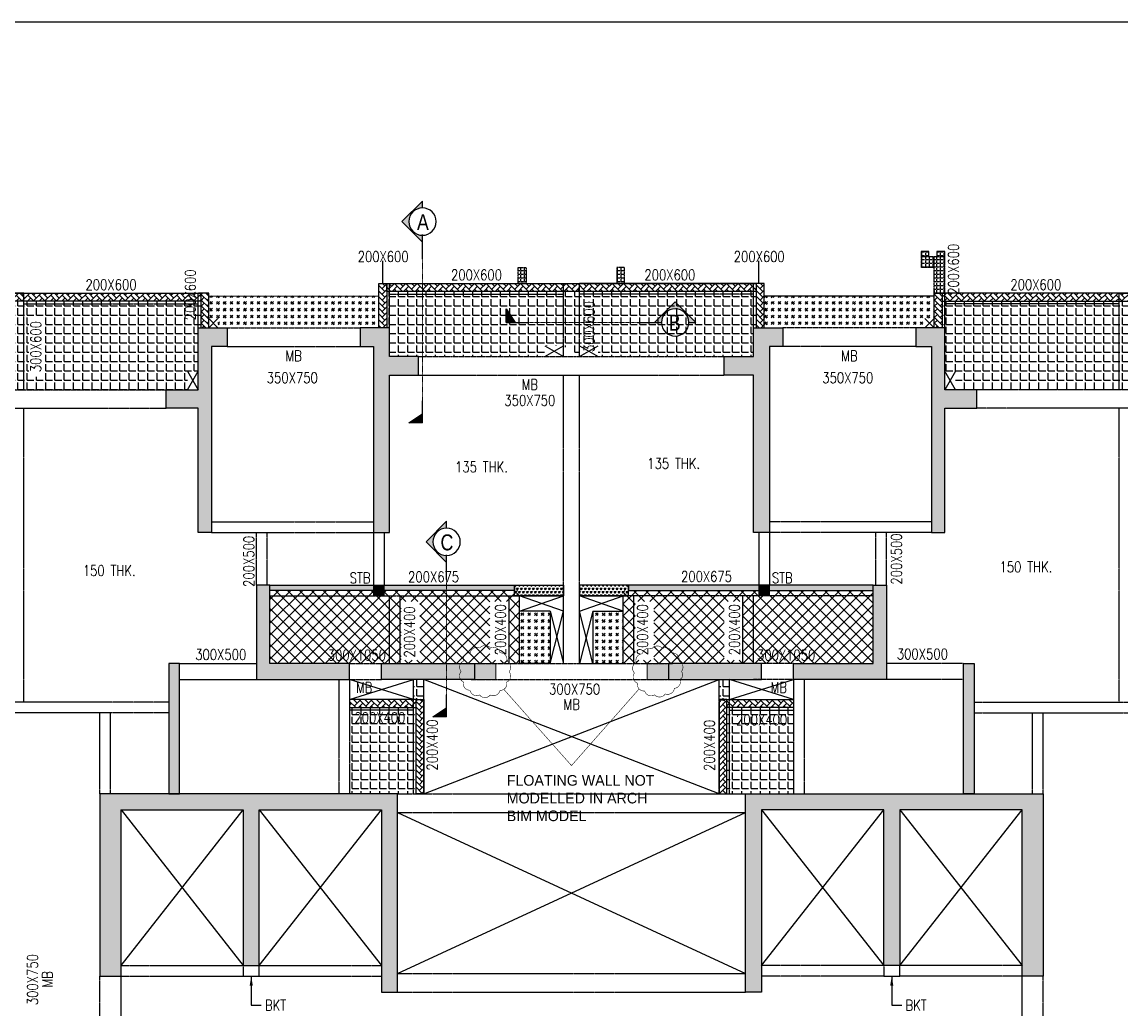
# Model space of a CAD drawing. Header units: millimetres. Extents: x 4277 to 218637, y 6776 to 49510.
# Drawn here: x 96248 to 116923, y 30947 to 49510 of the extents above; entities that cross this region are included whole.
import ezdxf
from ezdxf.enums import TextEntityAlignment as Align

# ---------------------------------------------------------------- set-up
doc = ezdxf.new("R2010")
doc.units = ezdxf.units.MM
doc.header["$PDMODE"] = 35
for name, pattern in [('DASHED2', [0.375, 0.25, -0.125]), ('DOT', [0.25, 0, -0.25]), ('HIDDEN', [0.375, 0.25, -0.125])]:
    doc.linetypes.add(name, pattern=pattern)
for name, color, linetype, lineweight in [('0. BIM ARCH 28.03.25', 7, 'Continuous', 0), ('BEAM SIZES', 3, 'Continuous', 0), ('Boundary', 40, 'Continuous', 30), ('FC', 4, 'Continuous', 0), ('Origin', 40, 'Continuous', 30), ('RC PARDI 100MM', 2, 'Continuous', 25), ('RC PARDI 150MM', 2, 'Continuous', 25), ('RC PARDI 200MM', 2, 'Continuous', 25)]:
    doc.layers.add(name, color=color, linetype=linetype, lineweight=lineweight)
for name, color, linetype in [('BEAM', 3, 'DASHED2'), ('BEAM NO', 3, 'Continuous'), ('COL', 6, 'Continuous'), ('col solid', 20, 'Continuous'), ('COVER', 2, 'Continuous'), ('CUT', 9, 'Continuous'), ('DIM.', 11, 'Continuous'), ('DOTED LINE', 7, 'DOT'), ('HAT', 30, 'Continuous'), ('S-Refr-Sect', 2, 'Continuous'), ('SLAB NO', 3, 'Continuous'), ('SYMBOL', 1, 'Continuous'), ('TEXT', 3, 'Continuous')]:
    doc.layers.add(name, color=color, linetype=linetype)
doc.styles.add('AR', font='GOTHIC.TTF')
doc.styles.add('Arial', font='arial.ttf')
doc.styles.add('romance', font='SIMPLEX.shx')
doc.styles.add('ROMANS', font='romans.shx', dxfattribs={"width": 1.2})
doc.dimstyles.new('100T', dxfattribs={"dimtxt": 200, "dimasz": 180, "dimexe": 50, "dimexo": 50, "dimgap": 75, "dimtad": 1, "dimdec": 0, "dimzin": 0, "dimdsep": 46, "dimtxsty": 'romance', "dimcen": 0.09, "dimdle": 150, "dimclrd": 11, "dimclre": 11, "dimclrt": 2, "dimadec": 0, "dimazin": 0, "dimtfac": 1, "dimtdec": 0, "dimtofl": 0, "dimtmove": 0, "dimatfit": 3, "dimfxl": 1, "dimtolj": 1, "dimtzin": 0, "dimarcsym": 0})
doc.dimstyles.new('25T', dxfattribs={"dimscale": 0.25, "dimtxt": 200, "dimasz": 180, "dimexe": 50, "dimexo": 50, "dimgap": 75, "dimtad": 1, "dimdec": 0, "dimzin": 0, "dimdsep": 46, "dimtxsty": 'romance', "dimcen": 0.09, "dimdle": 150, "dimclrd": 11, "dimclre": 11, "dimclrt": 2, "dimadec": 0, "dimazin": 0, "dimtfac": 1, "dimtdec": 0, "dimtofl": 0, "dimtmove": 0, "dimatfit": 3, "dimfxl": 1, "dimtolj": 1, "dimtzin": 0, "dimarcsym": 0})
pattern_1 = [(0, (140000.34, -120499.32), (0, 174.625), [127, -47.625]), (90, (140000.34, -120499.32), (-174.625, 1e-14), [127, -47.625])]
pattern_2 = [(45, (140000.34, -120499.32), (-112.2532, 112.2532), []), (135, (140000.34, -120499.32), (-112.2532, -112.2532), [])]
pattern_3 = [(45, (143049.475, -120599.35), (0, 107.763073), [228.6, -76.2]), (135, (143103.36, -120545.47), (1e-14, 107.763073), [228.6, -76.2])]
pattern_4 = [(45, (154100.31, -120596.86), (0, 107.763073), [228.6, -76.2]), (135, (154154.19, -120542.976), (1e-14, 107.763073), [228.6, -76.2])]
pattern_5 = [(180, (275900.12, 208691.166), (-75, -75), [75, -75]), (180, (275900.12, 208663.04), (-75, -75), [75, -75]), (180, (275900.12, 208634.916), (-75, -75), [75, -75]), (270, (275890.746, 208625.54), (75, -75), [75, -75]), (270, (275862.62, 208625.54), (75, -75), [75, -75]), (270, (275834.496, 208625.54), (75, -75), [75, -75])]
pattern_6 = [(60, (-63629.53, -130953.257), (-37.5, 64.951905), [37.5, -37.5]), (120, (-63629.53, -130953.257), (-75, 4e-08), [37.5, -37.5]), (360, (-63648.28, -130920.78), (37.5, 64.951905), [37.5, -37.5])]
pattern_7 = [(45, (153075.32, -119367.52), (0, 107.763073), [228.6, -76.2]), (135, (153129.2, -119313.64), (1e-14, 107.763073), [228.6, -76.2])]
pattern_8 = [(45, (140000.34, -120499.32), (127.27922, 0), [75, -105]), (45, (140032.16, -120499.32), (127.27922, 0), [30, -150]), (45, (140000.34, -120467.5), (127.27922, 0), [30, -150])]
pattern_9 = [(0, (140000.34, -120499.316), (0, 69.85), [50.8, -19.05]), (90, (140000.34, -120499.316), (-69.85, 4e-15), [50.8, -19.05])]

# ---------------------------------------------------------------- blocks, each defined once
blk = doc.blocks.new('A-SEC-REF-ARROW')
at = {"layer": 'S-Refr-Sect'}
h = blk.add_hatch(color=11, dxfattribs=at)
edge = h.paths.add_edge_path()
edge.add_line((0, 904), (0, 600))
edge.add_arc((0, 0), 600, 90, 180)
edge.add_arc((0, 0), 600, 180, 270)
edge.add_line((0, -600), (0, -904))
edge.add_line((0, -904), (-904, 0))
edge.add_line((-904, 0), (0, 904))
at = {"layer": 'S-Refr-Sect', "color": 11, "linetype": 'Continuous', "ltscale": 100}
for p, q in [((-904, 0), (0, 904)), ((0, 904), (0, 600)), ((0, -904), (-904, 0)), ((0, -600), (0, -904))]:
    blk.add_line(p, q, dxfattribs=at)
at = {"layer": 'S-Refr-Sect', "color": 2, "linetype": 'Continuous'}
blk.add_circle((0, 0), 600, dxfattribs=at)
blk = doc.blocks.new('SECTION')
at = {"layer": 'SYMBOL', "color": 2, "linetype": 'Continuous'}
blk.add_line((1582547, -157327), (1583086, -157327), dxfattribs=at)
at = {"layer": 'SYMBOL', "ltscale": 800, "xscale": -0.500000000299394, "yscale": 0.5000000005322244, "zscale": 0.5, "rotation": 89.96648996946367}
blk.add_blockref('A-SEC-REF-ARROW', (1583371, -157327), dxfattribs=at)
at = {"layer": 'SYMBOL', "color": 1, "linetype": 'Continuous', "style": 'Arial', "width": 0.8}
blk.add_attdef('1', text='', height=350, dxfattribs=at).set_placement((1583359, -157334), align=Align.MIDDLE)
blk = doc.blocks.new('SEC-END')
at = {"linetype": 'Continuous'}
for p, q in [((-300, 0), (0, 200)), ((0, 0), (-300, 0))]:
    blk.add_line(p, q, dxfattribs=at)
blk.add_solid([(-300, 0), (0, 0), (-300, 0), (0, 200)], dxfattribs=at)
blk = doc.blocks.new('SEC-T1')
at = {"layer": 'S-Refr-Sect', "linetype": 'Continuous'}
blk.add_line((0, 4.84), (0, 0), dxfattribs=at)
at = {"layer": 'S-Refr-Sect', "extrusion": (0, 0, -1), "xscale": 0.009999999999998, "yscale": 0.009999999999998, "zscale": -0.01, "rotation": 180}
blk.add_blockref('SEC-END', (0, 4.84), dxfattribs=at)

msp = doc.modelspace()

# ---------------------------------------------------------------- hatches: boundary and pattern name
at = {"layer": 'col solid'}
h = msp.add_hatch(color=256, dxfattribs=at)
h.dxf.hatch_style = 1
h.paths.add_polyline_path([(98960, 42594), (99560, 42594), (99560, 43759), (100110, 43759), (100110, 43409), (99810, 43409), (99810, 39909), (99560, 39909), (99560, 42244), (98960, 42244)])
h = msp.add_hatch(color=256, dxfattribs=at)
h.dxf.hatch_style = 1
h.paths.add_polyline_path([(102860, 39909), (103160, 39909), (103160, 42869), (103710, 42869), (103710, 43219), (103160, 43219), (103161, 43759), (102611, 43759), (102611, 43409), (102859, 43409)])
h = msp.add_hatch(color=256, dxfattribs=at)
h.dxf.hatch_style = 1
h.paths.add_polyline_path([(110310, 39909), (110010, 39909), (110010, 42869), (109460, 42869), (109460, 43219), (110010, 43219), (110010, 43759), (110560, 43759), (110560, 43409), (110311, 43409)])
h = msp.add_hatch(color=256, dxfattribs=at)
h.dxf.hatch_style = 1
h.paths.add_polyline_path([(114210, 42594), (113610, 42594), (113610, 43759), (113060, 43759), (113060, 43409), (113360, 43409), (113360, 39909), (113610, 39909), (113610, 42244), (114210, 42244)])
h = msp.add_hatch(color=256, dxfattribs=at)
h.dxf.hatch_style = 1
h.paths.add_polyline_path([(100910, 38919), (100660, 38919), (100660, 37144), (102410, 37144), (102410, 37444), (100910, 37444)])
h = msp.add_hatch(color=256, dxfattribs=at)
h.dxf.hatch_style = 1
h.paths.add_polyline_path([(112260, 38919), (112510, 38919), (112510, 37144), (110760, 37144), (110760, 37444), (112260, 37444)])
h = msp.add_hatch(color=256, dxfattribs=at)
h.dxf.hatch_style = 1
h.paths.add_polyline_path([(99210, 34991), (99210, 37444), (99010, 37444), (99010, 34991)])
h = msp.add_hatch(color=256, dxfattribs=at)
h.dxf.hatch_style = 1
h.paths.add_polyline_path([(103010, 37444), (104760, 37444), (104760, 37144), (103010, 37144)])
h = msp.add_hatch(color=256, dxfattribs=at)
h.dxf.hatch_style = 1
h.paths.add_polyline_path([(110160, 37444), (108410, 37444), (108410, 37144), (110160, 37144)])
h = msp.add_hatch(color=256, dxfattribs=at)
h.dxf.hatch_style = 1
h.paths.add_polyline_path([(113960, 34991), (113960, 37444), (114160, 37444), (114160, 34991)])
h = msp.add_hatch(color=256, dxfattribs=at)
h.dxf.hatch_style = 1
h.paths.add_polyline_path([(97711, 34991), (97711, 31566), (98111, 31566), (98111, 34691), (100411, 34691), (100411, 31766), (100711, 31766), (100711, 34691), (103011, 34691), (103011, 31266), (103311, 31266), (103311, 34991)])
h = msp.add_hatch(color=256, dxfattribs=at)
h.dxf.hatch_style = 1
h.paths.add_polyline_path([(115460, 34991), (115460, 31566), (115060, 31566), (115060, 34691), (112760, 34691), (112760, 31766), (112460, 31766), (112460, 34691), (110160, 34691), (110160, 31266), (109860, 31266), (109860, 34991)])
at = {"layer": 'FC'}
h = msp.add_hatch(color=256, dxfattribs=at)
h.dxf.hatch_style = 1
h.paths.add_polyline_path([(102860, 38919), (103060, 38919), (103060, 38719), (102860, 38719)])
h = msp.add_hatch(color=256, dxfattribs=at)
h.dxf.hatch_style = 1
h.paths.add_polyline_path([(110110, 38919), (110310, 38919), (110310, 38719), (110110, 38719)])
h = msp.add_hatch(color=6, dxfattribs=at)
h.dxf.hatch_style = 1
h.paths.add_polyline_path([(104760, 37444), (105160, 37444), (105160, 37144), (104760, 37144)])
h = msp.add_hatch(color=6, dxfattribs=at)
h.dxf.hatch_style = 1
h.paths.add_polyline_path([(108010, 37444), (108410, 37444), (108410, 37144), (108010, 37144)])
at = {"layer": 'HAT'}
h = msp.add_hatch(dxfattribs=at)
h.set_pattern_fill('ANGLE', color=256, scale=10)
h.set_pattern_definition(pattern_9)
h.paths.add_polyline_path([(113160, 45094), (113310, 45094), (113310, 45194), (113160, 45194)])
h = msp.add_hatch(dxfattribs=at)
h.set_pattern_fill('ANGLE', color=256, scale=10)
h.set_pattern_definition(pattern_9)
h.paths.add_polyline_path([(113160, 44894), (113409, 44894), (113409, 45094), (113160, 45094)])
h = msp.add_hatch(dxfattribs=at)
h.set_pattern_fill('ANGLE', color=256, scale=10)
h.set_pattern_definition(pattern_9)
h.paths.add_polyline_path([(113409, 45094), (113610, 45094), (113611, 44409), (113410, 44409)])
h = msp.add_hatch(dxfattribs=at)
h.set_pattern_fill('ANGLE', color=256, scale=10)
h.set_pattern_definition(pattern_9)
h.paths.add_polyline_path([(113460, 45194), (113609, 45194), (113609, 45094), (113460, 45094)])
h = msp.add_hatch(dxfattribs=at)
h.set_pattern_fill('ANGLE', color=256, scale=10)
h.set_pattern_definition(pattern_9)
h.paths.add_polyline_path([(105585, 44894), (105735, 44894), (105735, 44594), (105585, 44594)])
h = msp.add_hatch(dxfattribs=at)
h.set_pattern_fill('ANGLE', color=256, scale=10)
h.set_pattern_definition(pattern_9)
h.paths.add_polyline_path([(107585, 44894), (107435, 44894), (107435, 44594), (107585, 44594)])
h = msp.add_hatch(dxfattribs=at)
h.set_pattern_fill('ANGLE', color=256, scale=25)
h.set_pattern_definition(pattern_1)
h.paths.add_polyline_path([(96375, 43959), (96655, 43959), (96655, 42836), (96375, 42836)], flags=16)
h.paths.add_polyline_path([(95985, 44259), (99610, 44259), (99610, 43759), (99560, 43759), (99560, 42944), (99360, 42944), (99360, 42594), (95985, 42594)])
h = msp.add_hatch(dxfattribs=at)
h.set_pattern_fill('GOST_GLASS', color=256, scale=15)
h.set_pattern_definition(pattern_8)
edge = h.paths.add_edge_path()
edge.add_line((102960, 44359), (99760, 44359))
edge.add_line((99760, 44359), (99760, 43934))
edge.add_line((99760, 43934), (99935, 43934))
edge.add_line((99935, 43934), (99935, 43759))
edge.add_line((99935, 43759), (102960, 43759))
edge.add_line((102960, 43759), (102960, 44359))
h = msp.add_hatch(dxfattribs=at)
h.set_pattern_fill('ANGLE', color=256, scale=25)
h.set_pattern_definition(pattern_1)
h.paths.add_polyline_path([(103110, 44444), (106735, 44444), (106735, 43219), (106435, 43419), (106085, 43419), (106085, 43219), (103160, 43219), (103161, 43759), (103110, 43759)])
h = msp.add_hatch(dxfattribs=at)
h.set_pattern_fill('ANGLE', color=256, scale=25)
h.set_pattern_definition(pattern_1)
h.paths.add_polyline_path([(110060, 44444), (106735, 44444), (106735, 43419), (107085, 43419), (107085, 43219), (110010, 43219), (110010, 43759), (110060, 43759)])
h = msp.add_hatch(dxfattribs=at)
h.set_pattern_fill('GOST_GLASS', color=256, scale=15)
h.set_pattern_definition(pattern_8)
edge = h.paths.add_edge_path()
edge.add_line((110210, 44354), (113410, 44354))
edge.add_line((113410, 44354), (113410, 43934))
edge.add_line((113410, 43934), (113235, 43934))
edge.add_line((113235, 43934), (113235, 43759))
edge.add_line((113235, 43759), (110210, 43759))
edge.add_line((110210, 43759), (110210, 44359))
h = msp.add_hatch(dxfattribs=at)
h.set_pattern_fill('ANGLE', color=256, scale=25)
h.set_pattern_definition(pattern_1)
h.paths.add_polyline_path([(117185, 44259), (113560, 44259), (113560, 43759), (113610, 43759), (113610, 42944), (113810, 42944), (113810, 42594), (117185, 42594)])
at = {"layer": 'HAT', "linetype": 'ByBlock'}
h = msp.add_hatch(dxfattribs=at)
h.set_pattern_fill('ANSI37', color=256, scale=50)
h.set_pattern_definition(pattern_2)
h.paths.add_polyline_path([(105400, 38614), (105400, 37508), (105049, 37508), (105049, 38614)])
h.paths.add_polyline_path([(103383, 38614), (103735, 38614), (103735, 37508), (103383, 37508)])
h.paths.add_polyline_path([(100910, 38819), (105610, 38819), (105610, 37444), (100910, 37444)])
h = msp.add_hatch(dxfattribs=at)
h.set_pattern_fill('ANSI37', color=256, scale=50)
h.set_pattern_definition(pattern_2)
h.paths.add_polyline_path([(109810, 37508), (109459, 37508), (109459, 38614), (109810, 38614)])
h.paths.add_polyline_path([(108136, 38614), (108136, 37508), (107784, 37508), (107784, 38614)])
h.paths.add_polyline_path([(107560, 38819), (112260, 38819), (112260, 37444), (107560, 37444)])
at = {"layer": 'HAT'}
h = msp.add_hatch(dxfattribs=at)
h.set_pattern_fill('GOST_GLASS', color=256, scale=15)
h.set_pattern_definition(pattern_8)
h.paths.add_polyline_path([(105610, 38431), (106185, 38431), (106185, 37444), (105610, 37444)])
h = msp.add_hatch(dxfattribs=at)
h.set_pattern_fill('GOST_GLASS', color=256, scale=15)
h.set_pattern_definition(pattern_8)
h.paths.add_polyline_path([(107560, 38431), (106985, 38431), (106985, 37444), (107560, 37444)])
h = msp.add_hatch(dxfattribs=at)
h.set_pattern_fill('ANGLE', color=256, scale=25)
h.set_pattern_definition(pattern_1)
h.paths.add_polyline_path([(103610, 36741), (103810, 36741), (103810, 37144), (103610, 37144)])
h = msp.add_hatch(dxfattribs=at)
h.set_pattern_fill('ANGLE', color=256, scale=25)
h.set_pattern_definition(pattern_1)
h.paths.add_polyline_path([(109360, 36741), (109560, 36741), (109560, 37144), (109360, 37144)])
h = msp.add_hatch(dxfattribs=at)
h.set_pattern_fill('ANGLE', color=256, scale=25)
h.set_pattern_definition(pattern_1)
h.paths.add_polyline_path([(102411, 34991), (103660, 34991), (103659, 36616), (102411, 36616)])
h = msp.add_hatch(dxfattribs=at)
h.set_pattern_fill('ANGLE', color=256, scale=25)
h.set_pattern_definition(pattern_1)
h.paths.add_polyline_path([(110759, 34991), (109510, 34991), (109511, 36616), (110759, 36616)])
at = {"layer": 'RC PARDI 100MM'}
h = msp.add_hatch(dxfattribs=at)
h.set_pattern_fill('EARTH', color=30, scale=300, angle=180)
h.set_pattern_definition(pattern_5)
h.paths.add_polyline_path([(105510, 38819), (100910, 38819), (100910, 38919), (105510, 38919)])
h = msp.add_hatch(dxfattribs=at)
h.set_pattern_fill('EARTH', color=30, scale=300, angle=180)
h.set_pattern_definition(pattern_5)
h.paths.add_polyline_path([(107660, 38819), (112260, 38819), (112260, 38919), (107660, 38919)])
at = {"layer": 'RC PARDI 150MM'}
h = msp.add_hatch(dxfattribs=at)
h.set_pattern_fill('AR-HBONE', color=30, scale=0.75)
h.set_pattern_definition(pattern_4)
h.paths.add_polyline_path([(103110, 43759), (102960, 43759), (102960, 44594), (103110, 44594)])
h = msp.add_hatch(dxfattribs=at)
h.set_pattern_fill('AR-HBONE', color=30, scale=0.75)
h.set_pattern_definition([(45, (140000.34, -120499.316), (0, 107.763073), [228.6, -76.2]), (135, (140054.224, -120445.435), (1e-14, 107.763073), [228.6, -76.2])])
h.paths.add_polyline_path([(103110, 44594), (110060, 44594), (110060, 44444), (103110, 44444)])
h = msp.add_hatch(dxfattribs=at)
h.set_pattern_fill('AR-HBONE', color=30, scale=0.75)
h.set_pattern_definition(pattern_4)
h.paths.add_polyline_path([(110060, 43759), (110210, 43759), (110210, 44594), (110060, 44594)])
h = msp.add_hatch(dxfattribs=at)
h.set_pattern_fill('AR-HBONE', color=30, scale=0.75)
h.set_pattern_definition([(45, (140000.34, -120399.316), (0, 107.763073), [228.6, -76.2]), (135, (140054.224, -120345.435), (1e-14, 107.763073), [228.6, -76.2])])
h.paths.add_polyline_path([(92360, 44409), (99610, 44409), (99610, 44259), (92360, 44259)])
h = msp.add_hatch(dxfattribs=at)
h.set_pattern_fill('AR-HBONE', color=30, scale=0.75)
h.set_pattern_definition(pattern_3)
h.paths.add_polyline_path([(99610, 43759), (99760, 43759), (99760, 44409), (99610, 44409)])
h = msp.add_hatch(dxfattribs=at)
h.set_pattern_fill('AR-HBONE', color=30, scale=0.75)
h.set_pattern_definition(pattern_3)
h.paths.add_polyline_path([(113560, 43759), (113410, 43759), (113410, 44409), (113560, 44409)])
h = msp.add_hatch(dxfattribs=at)
h.set_pattern_fill('AR-HBONE', color=30, scale=0.75)
h.set_pattern_definition([(45, (140000.34, -120399.316), (0, 107.763073), [228.6, -76.2]), (135, (140054.224, -120345.435), (1e-14, 107.763073), [228.6, -76.2])])
h.paths.add_polyline_path([(120811, 44409), (113560, 44409), (113560, 44259), (120811, 44259)])
h = msp.add_hatch(dxfattribs=at)
h.set_pattern_fill('AR-HBONE', color=30, scale=0.75)
h.set_pattern_definition([(45, (140000.34, -120474.315), (0, 107.763073), [228.6, -76.2]), (135, (140054.224, -120420.43), (1e-14, 107.763073), [228.6, -76.2])])
h.paths.add_polyline_path([(102410, 36616), (103660, 36616), (103660, 36766), (102410, 36766)])
h = msp.add_hatch(dxfattribs=at)
h.set_pattern_fill('AR-HBONE', color=30, scale=0.75)
h.set_pattern_definition(pattern_7)
h.paths.add_polyline_path([(103660, 36766), (103810, 36766), (103810, 34991), (103660, 34991)])
h = msp.add_hatch(dxfattribs=at)
h.set_pattern_fill('AR-HBONE', color=30, scale=0.75)
h.set_pattern_definition(pattern_7)
h.paths.add_polyline_path([(109510, 36766), (109360, 36766), (109360, 34991), (109510, 34991)])
h = msp.add_hatch(dxfattribs=at)
h.set_pattern_fill('AR-HBONE', color=30, scale=0.75)
h.set_pattern_definition([(45, (140000.34, -120474.315), (0, 107.763073), [228.6, -76.2]), (135, (140054.224, -120420.43), (1e-14, 107.763073), [228.6, -76.2])])
h.paths.add_polyline_path([(110760, 36616), (109510, 36616), (109510, 36766), (110760, 36766)])
at = {"layer": 'RC PARDI 200MM'}
h = msp.add_hatch(dxfattribs=at)
h.set_pattern_fill('TRIANG', color=30, scale=200, angle=360)
h.set_pattern_definition(pattern_6)
h.paths.add_polyline_path([(105510, 38919), (106435, 38919), (106435, 38719), (105510, 38719)])
h = msp.add_hatch(dxfattribs=at)
h.set_pattern_fill('TRIANG', color=30, scale=200, angle=360)
h.set_pattern_definition(pattern_6)
h.paths.add_polyline_path([(107660, 38919), (106735, 38919), (106735, 38719), (107660, 38719)])

# ---------------------------------------------------------------- linework, layer by layer
at = {"layer": '0. BIM ARCH 28.03.25', "linetype": 'ByBlock', "lineweight": -2, "const_width": 10, "elevation": 0}
for points in [[(105412, 37294, 0.5), (105367, 37489, 0.5), (105242, 37646, 0.5), (105061, 37734, 0.5), (104861, 37734, 0.5), (104680, 37648, 0.5), (104554, 37491, 0.5), (104509, 37296, 0.5), (104552, 37100, 0.5), (104677, 36942, 0.5), (104857, 36854, 0.5), (105057, 36853, 0.5), (105239, 36939, 0.5), (105365, 37095, 0.5), (105412, 37290, 0.5)], [(108653, 37294, 0.5), (108607, 37489, 0.5), (108480, 37644, 0.5), (108298, 37727, 0.5), (108097, 37721, 0.5), (107920, 37628, 0.5), (107802, 37465, 0.5), (107769, 37267, 0.5), (107826, 37075, 0.5), (107962, 36928, 0.5), (108149, 36856, 0.5), (108348, 36874, 0.5), (108520, 36978, 0.5), (108627, 37147, 0.5)]]:
    msp.add_lwpolyline(points, format="xyb", close=True, dxfattribs=at)
msp.add_lwpolyline([(105312, 36959), (106585, 35525), (107857, 36967)], dxfattribs=at)
at = {"layer": 'BEAM'}
for p, q in [((113409, 45094, 0), (113160, 45094, 0)), ((113160, 45094, 0), (113160, 44894, 0)), ((113409, 43759, 0), (113409, 45094, 0)), ((113610, 45094, 0), (113409, 45094, 0)), ((113609, 43759, 0), (113609, 45094, 0)), ((113409, 44894, 0), (113160, 44894, 0))]:
    msp.add_line(p, q, dxfattribs=at)
at = {"layer": 'BEAM', "ltscale": 10}
for p, q in [((102960, 43761, 0), (102960, 44594, 0)), ((102960, 44594, 0), (103160, 44594, 0)), ((103161, 43759, 0), (103160, 44594, 0)), ((103160, 44594, 0), (106435, 44594, 0)), ((106435, 43219, 0), (106435, 44594, 0)), ((106435, 44594, 0), (106735, 44594, 0)), ((106735, 43219, 0), (106735, 44594, 0)), ((110010, 44594, 0), (106735, 44594, 0)), ((110010, 43759, 0), (110010, 44594, 0)), ((110210, 44594, 0), (110010, 44594, 0)), ((110210, 43761, 0), (110210, 44594, 0)), ((96285, 44409, 0), (95985, 44409, 0)), ((96285, 42594, 0), (96285, 44409, 0)), ((96285, 44409, 0), (99560, 44409, 0)), ((99560, 43759, 0), (99561, 44409, 0)), ((99760, 44409, 0), (99561, 44409, 0)), ((99760, 43759, 0), (99761, 44409, 0)), ((103160, 44394, 0), (106435, 44394, 0)), ((110010, 44394, 0), (106735, 44394, 0)), ((113410, 43759, 0), (113410, 44409, 0)), ((113411, 44409, 0), (113610, 44409, 0)), ((116885, 44409, 0), (113610, 44409, 0)), ((113610, 43759, 0), (113610, 44409, 0)), ((116885, 42594, 0), (116885, 44409, 0)), ((116885, 44409, 0), (117185, 44409, 0)), ((96285, 44209, 0), (99560, 44209, 0)), ((116885, 44209, 0), (113610, 44209, 0)), ((100910, 38719, 0), (106435, 38719, 0)), ((105610, 37444, 0), (105610, 38719, 0)), ((106435, 37444, 0), (106435, 38719, 0)), ((106735, 37444, 0), (106735, 38719, 0)), ((112260, 38719, 0), (106735, 38719, 0)), ((107560, 37444, 0), (107560, 38719, 0)), ((102410, 37144, 0), (102411, 36565, 0)), ((103610, 36566, 0), (103610, 37144, 0)), ((103810, 34991, 0), (103810, 37144, 0)), ((109360, 34991, 0), (109360, 37144, 0)), ((109560, 36566, 0), (109560, 37144, 0)), ((110760, 37144, 0), (110760, 36565, 0)), ((103610, 36766, 0), (102410, 36765, 0)), ((109560, 36766, 0), (110760, 36765, 0)), ((103610, 36566, 0), (102411, 36565, 0)), ((102411, 36565, 0), (102411, 34991, 0)), ((109560, 36566, 0), (110760, 36565, 0)), ((110760, 36565, 0), (110759, 34993, 0)), ((103311, 34991, 0), (109860, 34991, 0)), ((103311, 34641, 0), (109860, 34641, 0)), ((98111, 31766, 0), (100411, 31766, 0)), ((100711, 31766, 0), (103011, 31766, 0)), ((112460, 31766, 0), (110160, 31766, 0)), ((115060, 31766, 0), (112760, 31766, 0)), ((103311, 31616, 0), (109860, 31616, 0))]:
    msp.add_line(p, q, dxfattribs=at)
at = {"layer": 'BEAM', "color": 4}
for p, q in [((100110, 43759, 0), (102609, 43759, 0)), ((113060, 43759, 0), (110561, 43759, 0)), ((103710, 43219, 0), (109460, 43219, 0)), ((93011, 42594, 0), (98960, 42594, 0)), ((120159, 42594, 0), (114210, 42594, 0)), ((102410, 37444, 0), (103010, 37444, 0)), ((104685, 37444, 0), (108485, 37444, 0)), ((110760, 37444, 0), (110010, 37444, 0)), ((102410, 37144, 0), (103010, 37144, 0)), ((104685, 37144, 0), (108485, 37144, 0)), ((110760, 37144, 0), (110010, 37144, 0))]:
    msp.add_line(p, q, dxfattribs=at)
at = {"layer": 'BEAM', "color": 4, "linetype": 'HIDDEN', "ltscale": 10}
for p, q in [((100110, 43409, 0), (102609, 43409, 0)), ((113060, 43409, 0), (110561, 43409, 0)), ((103710, 42869, 0), (109460, 42869, 0)), ((93011, 42244, 0), (98960, 42244, 0)), ((120159, 42244, 0), (114210, 42244, 0)), ((97710, 28269, 0), (97711, 31566, 0)), ((98110, 29766, 0), (98111, 31566, 0)), ((115060, 29766, 0), (115060, 31566, 0)), ((115460, 28269, 0), (115460, 31566, 0))]:
    msp.add_line(p, q, dxfattribs=at)
at = {"layer": 'BEAM', "linetype": 'HIDDEN', "ltscale": 10}
for p, q in [((106435, 38719, 0), (106435, 42869, 0)), ((106735, 38719, 0), (106735, 42869, 0)), ((96285, 36716, 0), (96285, 42244, 0)), ((116885, 36716, 0), (116885, 42244, 0)), ((99810, 40109, 0), (102860, 40109, 0)), ((99810, 39909, 0), (102860, 39909, 0)), ((100660, 38919, 0), (100660, 39909, 0)), ((100860, 38919, 0), (100860, 39909, 0)), ((102860, 39909, 0), (102860, 38919, 0)), ((103060, 39909, 0), (103060, 38919, 0)), ((110110, 39909, 0), (110110, 38919, 0)), ((113360, 40109, 0), (110310, 40109, 0)), ((113360, 39909, 0), (110310, 39909, 0)), ((110310, 39909, 0), (110310, 38919, 0)), ((112310, 38919, 0), (112310, 39909, 0)), ((112510, 38919, 0), (112510, 39909, 0)), ((100910, 38919, 0), (106435, 38919, 0)), ((112260, 38919, 0), (106735, 38919, 0)), ((103160, 37444, 0), (103160, 38719, 0)), ((103360, 37444, 0), (103360, 38719, 0)), ((105410, 37444, 0), (105410, 38719, 0)), ((107760, 37444, 0), (107760, 38719, 0)), ((109810, 37444, 0), (109810, 38719, 0)), ((110010, 37444, 0), (110010, 38719, 0)), ((99210, 37444, 0), (100660, 37444, 0)), ((113960, 37444, 0), (112510, 37444, 0)), ((99210, 37144, 0), (100660, 37144, 0)), ((102210, 37144, 0), (102211, 34993, 0)), ((110960, 37144, 0), (110959, 34993, 0)), ((113960, 37144, 0), (112510, 37144, 0)), ((99010, 36716, 0), (94762, 36716, 0)), ((114160, 36716, 0), (118409, 36716, 0)), ((99010, 36516, 0), (94762, 36516, 0)), ((97710, 34991, 0), (97710, 36516, 0)), ((97910, 34991, 0), (97910, 36516, 0)), ((103610, 34991, 0), (103610, 36566, 0)), ((109560, 34991, 0), (109560, 36566, 0)), ((114160, 36516, 0), (118409, 36516, 0)), ((115260, 34991, 0), (115260, 36516, 0)), ((115460, 34991, 0), (115460, 36516, 0)), ((98111, 31566, 0), (100411, 31566, 0)), ((100711, 31566, 0), (103011, 31566, 0)), ((112460, 31566, 0), (110160, 31566, 0)), ((115060, 31566, 0), (112760, 31566, 0)), ((103311, 31266, 0), (109860, 31266, 0))]:
    msp.add_line(p, q, dxfattribs=at)
at = {"layer": 'BEAM', "elevation": 0}
for points in [[(105585, 44894), (105735, 44894), (105735, 44594), (105585, 44594)], [(107585, 44894), (107435, 44894), (107435, 44594), (107585, 44594)]]:
    msp.add_lwpolyline(points, close=True, dxfattribs=at)
at = {"layer": 'BEAM', "ltscale": 10, "elevation": 0}
for points in [[(100411, 31766), (100411, 31566), (100711, 31566), (100711, 31766)], [(112460, 31766), (112460, 31566), (112760, 31566), (112760, 31766)]]:
    msp.add_lwpolyline(points, dxfattribs=at)
at = {"layer": 'Boundary'}
msp.add_lwpolyline([(77037, 49510), (138550, 49510), (138550, 6776), (77037, 6776)], close=True, dxfattribs=at)
at = {"layer": 'COL', "elevation": 0}
for points in [[(98960, 42594), (99560, 42594), (99560, 43759), (100110, 43759), (100110, 43409), (99810, 43409), (99810, 39909), (99560, 39909), (99560, 42244), (98960, 42244)], [(102860, 39909), (103160, 39909), (103160, 42869), (103710, 42869), (103710, 43219), (103160, 43219), (103161, 43759), (102611, 43759), (102611, 43409), (102859, 43409)], [(110310, 39909), (110010, 39909), (110010, 42869), (109460, 42869), (109460, 43219), (110010, 43219), (110010, 43759), (110560, 43759), (110560, 43409), (110311, 43409)], [(114210, 42594), (113610, 42594), (113610, 43759), (113060, 43759), (113060, 43409), (113360, 43409), (113360, 39909), (113610, 39909), (113610, 42244), (114210, 42244)], [(100910, 38919), (100660, 38919), (100660, 37144), (102410, 37144), (102410, 37444), (100910, 37444)], [(112260, 38919), (112510, 38919), (112510, 37144), (110760, 37144), (110760, 37444), (112260, 37444)], [(99210, 34991), (99210, 37444), (99010, 37444), (99010, 34991)], [(103010, 37444), (104760, 37444), (104760, 37144), (103010, 37144)], [(110160, 37444), (108410, 37444), (108410, 37144), (110160, 37144)], [(113960, 34991), (113960, 37444), (114160, 37444), (114160, 34991)], [(97711, 34991), (97711, 31566), (98111, 31566), (98111, 34691), (100411, 34691), (100411, 31766), (100711, 31766), (100711, 34691), (103011, 34691), (103011, 31266), (103311, 31266), (103311, 34991)], [(115460, 34991), (115460, 31566), (115060, 31566), (115060, 34691), (112760, 34691), (112760, 31766), (112460, 31766), (112460, 34691), (110160, 34691), (110160, 31266), (109860, 31266), (109860, 34991)]]:
    msp.add_lwpolyline(points, close=True, dxfattribs=at)
at = {"layer": 'COVER'}
for p, q in [((113410, 44459, 0), (113410, 44409, 0)), ((99760, 44354, 0), (102960, 44359, 0)), ((113410, 44354, 0), (110210, 44354, 0)), ((106185, 38431, 0), (105610, 38431, 0)), ((106185, 38431, 0), (106185, 37444, 0)), ((106735, 38431, 0), (106735, 38431, 0)), ((106985, 38431, 0), (107560, 38431, 0)), ((106985, 38431, 0), (106985, 37444, 0)), ((106185, 37444, 0), (105610, 37444, 0)), ((106735, 37444, 0), (107560, 37444, 0))]:
    msp.add_line(p, q, dxfattribs=at)
at = {"layer": 'COVER', "elevation": 0}
for points in [[(113309, 45094), (113310, 45194), (113160, 45194), (113160, 45094)], [(113609, 45094), (113610, 45194), (113460, 45194), (113460, 45094)]]:
    msp.add_lwpolyline(points, dxfattribs=at)
for points in [[(103110, 43759), (102960, 43759), (102960, 44594), (103110, 44594)], [(103110, 44594), (110060, 44594), (110060, 44444), (103110, 44444)], [(110060, 43759), (110210, 43759), (110210, 44594), (110060, 44594)], [(92360, 44409), (99610, 44409), (99610, 44259), (92360, 44259)], [(99610, 43759), (99760, 43759), (99760, 44409), (99610, 44409)], [(113560, 43759), (113410, 43759), (113410, 44409), (113560, 44409)], [(120811, 44409), (113560, 44409), (113560, 44259), (120811, 44259)], [(102410, 36616), (103660, 36616), (103660, 36766), (102410, 36766)], [(103660, 36766), (103810, 36766), (103810, 34991), (103660, 34991)], [(109510, 36766), (109360, 36766), (109360, 34991), (109510, 34991)], [(110760, 36616), (109510, 36616), (109510, 36766), (110760, 36766)]]:
    msp.add_lwpolyline(points, close=True, dxfattribs=at)
at = {"layer": 'COVER', "const_width": 0.1, "elevation": 0}
for points in [[(99935, 43934), (99760, 43934), (99760, 43759), (99935, 43759)], [(113235, 43934), (113410, 43934), (113410, 43759), (113235, 43759)], [(106085, 43419), (106085, 43219), (106435, 43219), (106435, 43419)], [(106735, 43419), (106735, 43219), (107085, 43219), (107085, 43419)], [(99360, 42944), (99560, 42944), (99560, 42594), (99360, 42594)], [(113810, 42944), (113610, 42944), (113610, 42594), (113810, 42594)]]:
    msp.add_lwpolyline(points, close=True, dxfattribs=at)
at = {"layer": 'CUT'}
for p, q in [((99935, 43934, 0), (99760, 43759, 0)), ((99760, 43934, 0), (99935, 43759, 0)), ((113235, 43934, 0), (113410, 43759, 0)), ((113410, 43934, 0), (113235, 43759, 0)), ((106085, 43219, 0), (106435, 43419, 0)), ((106085, 43419, 0), (106435, 43219, 0)), ((106735, 43219, 0), (107085, 43419, 0)), ((106735, 43419, 0), (107085, 43219, 0)), ((99360, 42944, 0), (99560, 42594, 0)), ((99360, 42594, 0), (99560, 42944, 0)), ((113810, 42944, 0), (113610, 42594, 0)), ((113810, 42594, 0), (113610, 42944, 0)), ((105610, 38431, 0), (106435, 38719, 0)), ((106435, 38431, 0), (105610, 38719, 0)), ((107560, 38431, 0), (106735, 38719, 0)), ((106735, 38431, 0), (107560, 38719, 0)), ((106185, 37444, 0), (106435, 38431, 0)), ((106185, 38431, 0), (106435, 37444, 0)), ((106985, 37444, 0), (106735, 38431, 0)), ((106985, 38430, 0), (106735, 37444, 0)), ((102410, 36766, 0), (103610, 37144, 0)), ((103610, 36766, 0), (102410, 37144, 0)), ((103810, 34991, 0), (109360, 37144, 0)), ((109360, 34991, 0), (103810, 37144, 0)), ((110760, 36766, 0), (109560, 37144, 0)), ((109560, 36766, 0), (110760, 37144, 0)), ((98111, 31766, 0), (100411, 34691, 0)), ((98111, 34691, 0), (100411, 31766, 0)), ((100711, 31766, 0), (103011, 34691, 0)), ((100711, 34691, 0), (103011, 31766, 0)), ((103311, 34641, 0), (109860, 31616, 0)), ((103311, 31616, 0), (109860, 34641, 0)), ((110160, 31766, 0), (112460, 34691, 0)), ((110160, 34691, 0), (112460, 31766, 0)), ((112760, 31766, 0), (115060, 34691, 0)), ((112760, 34691, 0), (115060, 31766, 0))]:
    msp.add_line(p, q, dxfattribs=at)
at = {"layer": 'DOTED LINE', "color": 1, "linetype": 'DOT', "lineweight": 9, "ltscale": 0.005}
for p, q in [((103783, 45046, 0), (103783, 42385, 0)), ((105772, 43858, 0), (107829, 43858, 0)), ((104236, 39025, 0), (104236, 36856, 0))]:
    msp.add_line(p, q, dxfattribs=at)
at = {"layer": 'FC', "elevation": 0}
for points in [[(102860, 38919), (103060, 38919), (103060, 38719), (102860, 38719)], [(110110, 38919), (110310, 38919), (110310, 38719), (110110, 38719)]]:
    msp.add_lwpolyline(points, close=True, dxfattribs=at)
at = {"layer": 'FC', "color": 6, "elevation": 0}
for points in [[(104760, 37444), (105160, 37444), (105160, 37144), (104760, 37144)], [(108010, 37444), (108410, 37444), (108410, 37144), (108010, 37144)]]:
    msp.add_lwpolyline(points, close=True, dxfattribs=at)
at = {"layer": 'Origin'}
msp.add_point((98111, 34691, 0), dxfattribs=at)
at = {"layer": 'RC PARDI 200MM', "elevation": 0}
for points in [[(105510, 38819), (100910, 38819), (100910, 38919), (105510, 38919)], [(105510, 38919), (106435, 38919), (106435, 38719), (105510, 38719)], [(107660, 38919), (106735, 38919), (106735, 38719), (107660, 38719)], [(107660, 38819), (112260, 38819), (112260, 38919), (107660, 38919)]]:
    msp.add_lwpolyline(points, close=True, dxfattribs=at)

# ---------------------------------------------------------------- block references
at = {"layer": 'S-Refr-Sect'}
ref = msp.add_blockref('SECTION', (-30275, -1311499, 0), dxfattribs=dict(at, xscale=0.8571428571271091, yscale=0.8571428571271091, zscale=0.8571428571271091, rotation=90.03350279126674))
ref.add_attrib('1', 'A', dxfattribs={"layer": 'SYMBOL', "color": 1, "linetype": 'Continuous', "height": 300, "style": 'Arial', "width": 0.8}).set_placement((103790, 45745, 0), align=Align.MIDDLE)
ref = msp.add_blockref('SECTION', (-1248718, 177918, 0), dxfattribs=dict(at, xscale=0.8571428571271091, yscale=0.8571428571271091, zscale=0.8571428571271091, rotation=0.0335027912667568))
ref.add_attrib('1', 'B', dxfattribs={"layer": 'SYMBOL', "color": 1, "linetype": 'Continuous', "height": 300, "style": 'Arial', "width": 0.8}).set_placement((108526, 43854, 0), align=Align.MIDDLE)
at = {"layer": 'S-Refr-Sect', "xscale": -85.71428571594944}
for p, yscale, zscale, rotation in [((105772, 43858, 0), 85.71428571594944, 85.71428571594944, 89.99999280962498), ((103783, 42385, 0), 85.71428571362048, 85.71428571428571, 179.999992809625), ((104236, 36856, 0), 85.71428571362048, 85.71428571428571, 179.999992809625)]:
    msp.add_blockref('SEC-T1', p, dxfattribs=dict(at, yscale=yscale, zscale=zscale, rotation=rotation))
at = {"layer": 'S-Refr-Sect'}
ref = msp.add_blockref('SECTION', (-29822, -1317520, 0), dxfattribs=dict(at, xscale=0.8571428571271091, yscale=0.8571428571271091, zscale=0.8571428571271091, rotation=90.03350279126674))
ref.add_attrib('1', 'C', dxfattribs={"layer": 'SYMBOL', "color": 1, "linetype": 'Continuous', "height": 300, "style": 'Arial', "width": 0.8}).set_placement((104242, 39723, 0), align=Align.MIDDLE)

# ---------------------------------------------------------------- texts
at = {"layer": '0. BIM ARCH 28.03.25', "linetype": 'ByBlock', "lineweight": -2, "insert": (105367, 35347, 0), "char_height": 200, "width": 2843.34, "attachment_point": 1, "style": 'AR'}
msp.add_mtext('FLOATING WALL NOT MODELLED IN ARCH BIM MODEL', dxfattribs=at)
at = {"layer": 'BEAM NO', "style": 'ROMANS', "width": 0.8}
for s, p in [('MB', (101358, 43071, 0)), ('MB', (111813, 43071, 0)), ('MB', (105802, 42532, 0)), ('MB', (102686, 36836, 0)), ('MB', (110484, 36836, 0)), ('MB', (106589, 36516, 0)), ('BKT', (101017, 30857, 0)), ('BKT', (113067, 30857, 0))]:
    msp.add_text(s, height=200, dxfattribs=at).set_placement(p, align=Align.BOTTOM_CENTER)
msp.add_text('MB', height=200, rotation=90, dxfattribs=at).set_placement((96885, 31504, 0), align=Align.BOTTOM_CENTER)
at = {"layer": 'BEAM SIZES', "style": 'ROMANS', "width": 0.8}
for s, p in [('200X600', (113931, 44859, 0)), ('200X600', (99575, 44378, 0)), ('300X600', (107075, 43781, 0)), ('300X600', (96668, 43404, 0)), ('200X500', (100675, 39366, 0)), ('200X500', (112858, 39410)), ('200X400', (103698, 38038)), ('200X400', (105410, 38081, 0)), ('200X400', (108082, 38081, 0)), ('200X400', (109810, 38081, 0)), ('200X400', (104126, 35912)), ('200X400', (109340, 35905, 0)), ('300X750', (96607, 31500, 0))]:
    msp.add_text(s, height=200, rotation=90, dxfattribs=at).set_placement(p, align=Align.BOTTOM_CENTER)
for s, p in [('200X600', (103042, 44937, 0)), ('200X600', (110117, 44937, 0)), ('200X600', (97923, 44409, 0)), ('200X600', (104798, 44594, 0)), ('200X600', (108436, 44594, 0)), ('200X600', (115320, 44409, 0)), ('350X750', (101333, 42658, 0)), ('350X750', (111783, 42658, 0)), ('350X750', (105802, 42233, 0)), ('200X675', (103991, 38915, 0)), ('200X675', (109125, 38921, 0)), ('300X500', (99987, 37453, 0)), ('300X1050', (102547, 37444, 0)), ('300X1050', (110623, 37444, 0)), ('300X500', (113186, 37463, 0)), ('300X750', (106644, 36802, 0)), ('200X400', (102981, 36265)), ('200X400', (110162, 36227, 0))]:
    msp.add_text(s, height=200, dxfattribs=at).set_placement(p, align=Align.BOTTOM_CENTER)
at = {"layer": 'SLAB NO', "style": 'ROMANS', "width": 0.8}
for s, p in [('135 THK.', (104891, 40981)), ('135 THK.', (108508, 41047)), ('150 THK.', (97890, 39032)), ('150 THK.', (115135, 39102))]:
    msp.add_text(s, height=200, dxfattribs=at).set_placement(p, align=Align.BOTTOM_CENTER)
at = {"layer": 'TEXT', "style": 'ROMANS', "width": 0.8}
for p in [(102609, 38895, 0), (110550, 38896, 0)]:
    msp.add_text('STB', height=200, dxfattribs=at).set_placement(p, align=Align.BOTTOM_CENTER)

# ---------------------------------------------------------------- leaders
at = {"layer": 'BEAM NO'}
for points in [[(100561, 31566, 0), (100561, 31019, 0), (100748, 31019, 0)], [(112610, 31566, 0), (112610, 31019, 0), (112798, 31019, 0)]]:
    msp.add_leader(points, dimstyle='100T', override={"dimgap": 75, "dimtad": 0}, dxfattribs=at)
at = {"layer": 'DIM.', "ltscale": 10}
for points in [[(103035, 44594, 0), (103035, 45017, 0)], [(110110, 44594, 0), (110110, 45017, 0)]]:
    msp.add_leader(points, dimstyle='25T', dxfattribs=at)

doc.saveas('drawing.dxf')
